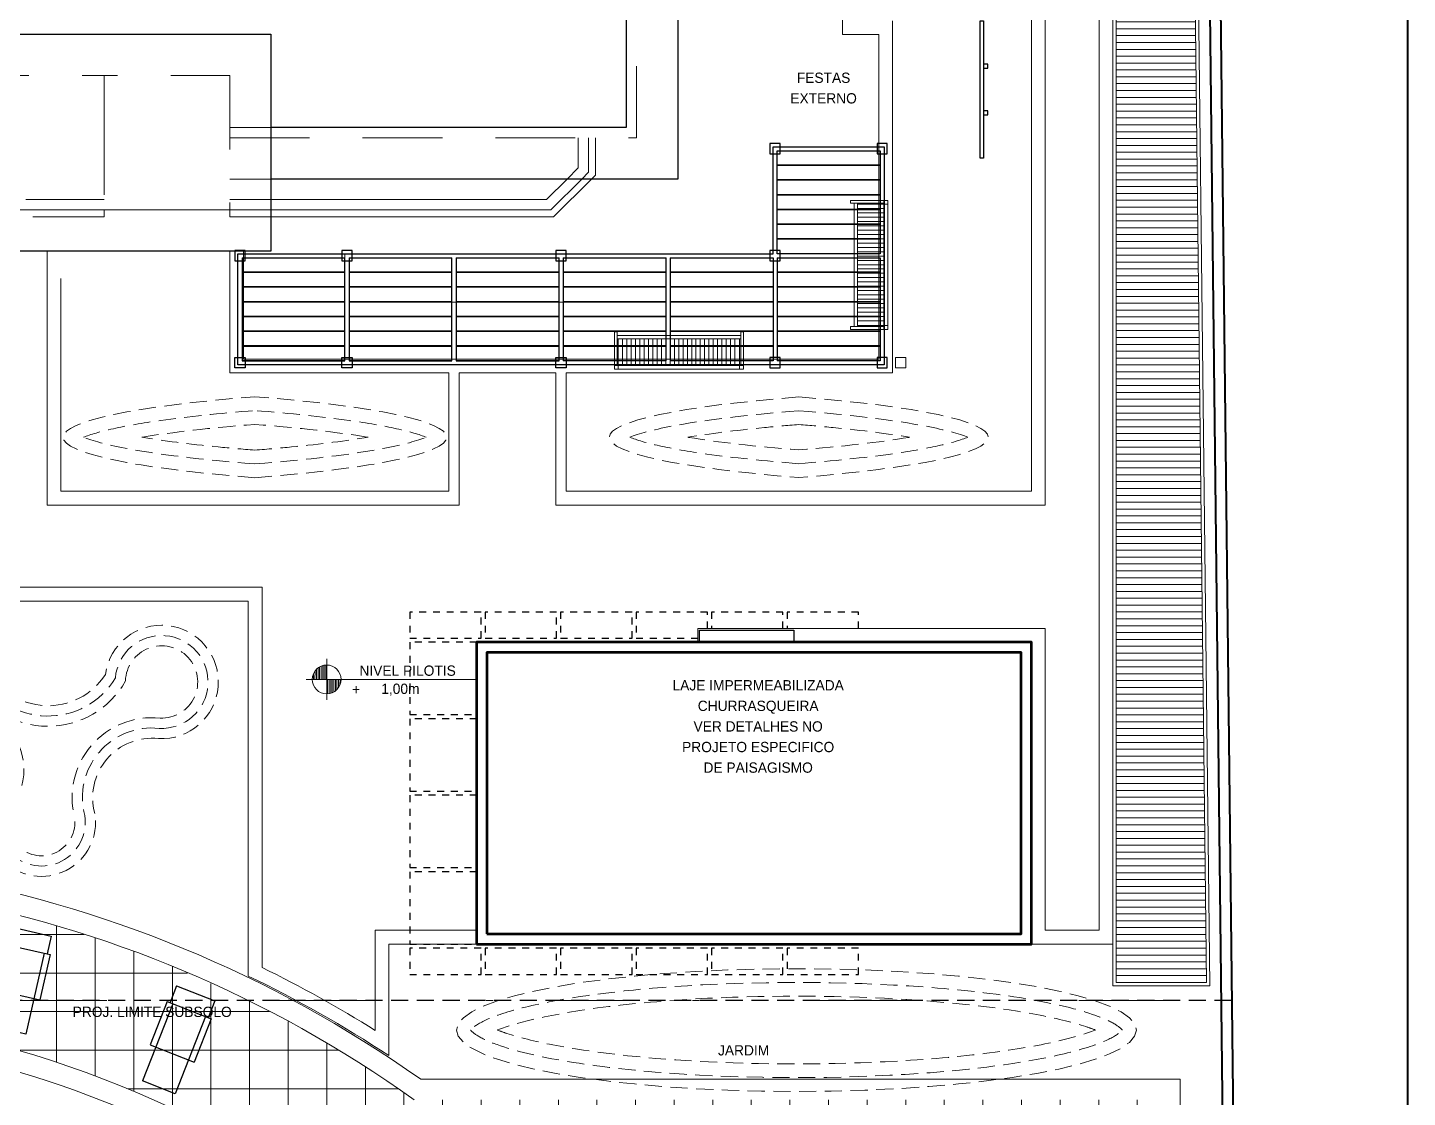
# Model space of a CAD drawing. Header units: metres. Extents: x -83 to 73, y -26 to 58.
# Drawn here: x 41.75 to 61.86, y 0.6 to 16.19 of the extents above; entities that cross this region are included whole.
import ezdxf
from ezdxf.enums import TextEntityAlignment as Align

# ---------------------------------------------------------------- set-up
doc = ezdxf.new("R2010")
doc.units = ezdxf.units.M
doc.header["$MEASUREMENT"] = 0
for name, pattern in [('175_51COM_R00---$0$XREF ÁREAS COMUNS LILAC$0$HIDDEN', [0.375, 0.25, -0.125]), ('DASHED2', [0.375, 0.25, -0.125]), ('DGN Style 2', [1.9371851000000002, 1.16231106, -0.7748740400000002]), ('DGN Style 3', [2.71205914, 1.9371851, -0.7748740400000002]), ('DGN Style 6', [3.6845260602000005, 0.0019371851, -0.7748740400000002, 1.35602957, -0.7748740400000002, 0.0019371851, -0.7748740400000002]), ('HIDDEN', [0.375, 0.25, -0.125]), ('LIN0', [0])]:
    doc.linetypes.add(name, pattern=pattern)
for name, color, linetype, lineweight in [('11 - Acabamentos', 7, 'Continuous', 0), ('12 - Vidros e Lagos', 7, 'Continuous', 0), ('13 - Escadas', 7, 'Continuous', 0), ('175_51COM_R00---$0$57 - Altimetria de Terrenos', 240, 'Continuous', 13), ('31 - Pisos', 7, 'Continuous', 0), ('34 - Mobiliário', 7, 'Continuous', 0), ('7 - Alvenaria', 7, 'Continuous', 0), ('Level 11-1', 7, 'Continuous', 0), ('Level 19-1', 7, 'Continuous', 0), ('Level 22-1', 7, 'Continuous', 0), ('Level 27-1', 7, 'Continuous', 0), ('Level 8-1', 7, 'Continuous', 0), ('PROJ', 7, 'Continuous', 0), ('PSG-CXO-IDE', 7, 'Continuous', 0), ('PSG-HTC-SOL', 7, 'Continuous', 0), ('PSG-LAYOUT', 7, 'Continuous', 9)]:
    doc.layers.add(name, color=color, linetype=linetype, lineweight=lineweight)
for name, color, linetype in [('302-XREF$0$PSG-ALV-BXA', 2, 'Continuous'), ('302-XREF$0$PSG-REV', 1, 'Continuous'), ('ACABAMENTO', 8, 'Continuous'), ('lay out', 1, 'LIN0'), ('LAYOUT', 7, 'Continuous'), ('PSG-ALV-BXA', 2, 'Continuous'), ('PSG-EQP-FIX', 21, 'Continuous'), ('PSG-EQP-MOV', 21, 'Continuous'), ('PSG-MORROTE', 104, 'HIDDEN'), ('PSG-PRG', 21, 'Continuous'), ('PSG-PROJ', 252, 'HIDDEN'), ('SOMBRA', 251, 'Continuous')]:
    doc.layers.add(name, color=color, linetype=linetype)
doc.layers.add('PSG-ARE', color=6, linetype='Continuous', plot=False)
doc.layers.add('PSG-ARE-HTC', color=6, linetype='Continuous', plot=False)
doc.styles.add('Style-INTL_ENGINEERING', font='INTL_ENGINEERING.shx')

# ---------------------------------------------------------------- blocks, each defined once
blk = doc.blocks.new('*U17')
at = {"layer": '13 - Escadas', "color": 131, "linetype": 'Continuous', "lineweight": 13}
for p, q in [((-0.9782624240852086, 0.0001571825312059), (-0.9781073061311698, 0.2068089968565934)), ((-0.9561166524246972, -9.89669484541e-05), (-0.9560243644520412, 0.2099063661610767)), ((-0.942111357463304, -0.3000814340647597), (-0.9422815134128868, 0.3000694494460898)), ((-1.135592451246681, -0.0001058107242047), (-1.135771053193762, 0.0810743476668599)), ((-1.114459031952881, -4.54527420874e-05), (-1.113366705832088, 0.1207438474684901)), ((-1.09063653523362, -0.0002702215643779), (-1.090742487868892, 0.1486760429700622)), ((-1.068490786461989, -0.000526371044038), (-1.068277782525102, 0.1672121463667722)), ((-1.045680596331674, -0.0004346095156711), (-1.045750247199928, 0.1823947080904578)), ((-1.022870429090243, -0.0003428479873033), (-1.023476412244027, 0.1932114215521716)), ((-1.000724680318613, -0.0005989974669633), (-1.000791859187598, 0.2000102206488235)), ((-0.7492862361522264, -0.0814342432935567), (-0.7488004196295055, 9.38489944149e-05)), ((-1.242936295663321, -0.0004389812921533), (1.242932301705986, -0.000653665883358)), ((-0.9297287469100012, -0.2089374019592878), (-0.9289406369212933, -0.0002609057893617)), ((-0.9062855647450174, -0.2068209814752651), (-0.9061304696798604, -0.0001691442609939)), ((-0.8839175191503656, -0.2010345347453226), (-0.8839846980193488, -0.0004253166295349)), ((-0.8612643696401872, -0.1925589877010401), (-0.8611745307779177, -0.0003335551011689)), ((-0.8389905346842869, -0.1817422513504443), (-0.8383643635364865, -0.0002417935728012)), ((-0.8164629993591123, -0.1665596896267587), (-0.8162186147648551, -0.0004979430524603)), ((-0.7936817865535453, -0.1470112796411023), (-0.7934084246345403, -0.0004061815240943)), ((-0.77137409894101, -0.1200913907284766), (-0.7722750053407399, -0.0003458235419780001))]:
    blk.add_line(p, q, dxfattribs=at)
blk.add_circle((-0.9431173013105986, -0.0005228784307194), 0.2099999808892614, dxfattribs=at)
at = {"layer": '13 - Escadas', "color": 131, "linetype": 'Continuous', "lineweight": 13, "style": 'Style-INTL_ENGINEERING'}
for s, p in [('NIVEL PILOTIS', (0.938827778304338, 0.1273250006386082)), ('+', (-0.4567891015952928, -0.1464518308373366)), ('1,00m', (0.4096060398017816, -0.1366865489239188))]:
    blk.add_text(s, height=0.149994, rotation=0.0006833333333333, dxfattribs=at).set_placement(p, align=Align.MIDDLE_RIGHT)
blk = doc.blocks.new('Bco Tramontina 10800_073')
at = {"layer": 'PSG-LAYOUT', "color": 25}
for p, q in [((0.883581780538293, 0), (-0.883581780538293, 0)), ((-0.9399999999999976, -0.0564182194617047), (-0.9399999999999692, -0.5449999999999875)), ((-0.8999999999999772, -0.5449999999999875), (-0.9000000000000056, -0.0564182194617047)), ((0.883581780538293, -0.0564182194617047), (-0.883581780538293, -0.0564182194617047)), ((-0.883581780538293, -0.0564182194617047), (-0.8835817805382646, -0.441539805424327)), ((-0.8148887163559663, -0.0564182194616763), (-0.8148887163559378, -0.4415398054242985)), ((-0.7519824016561643, -0.0564182194617047), (-0.751982401656136, -0.441539805424327)), ((-0.6890760869563906, -0.0564182194617047), (-0.6890760869563622, -0.441539805424327)), ((-0.6261697722567022, -0.0564182194617047), (-0.6261697722566737, -0.441539805424327)), ((-0.5632634575569, -0.0564182194617047), (-0.5632634575568716, -0.441539805424327)), ((-0.5003571428570979, -0.0564182194617047), (-0.5003571428570694, -0.441539805424327)), ((-0.4374508281573242, -0.0564182194616763), (-0.4374508281572958, -0.4415398054242985)), ((-0.3745445134574936, -0.0564182194617047), (-0.3745445134574936, -0.441539805424327)), ((-0.3116381987577199, -0.0564182194617047), (-0.3116381987576915, -0.441539805424327)), ((-0.2487318840580315, -0.0564182194617047), (-0.2487318840580031, -0.441539805424327)), ((-0.1858255693582578, -0.0564182194617047), (-0.1858255693582293, -0.441539805424327)), ((-0.1229192546584557, -0.0564182194617047), (-0.1229192546584272, -0.441539805424327)), ((-0.060012939958682, -0.0564182194616763), (-0.0600129399586535, -0.4415398054242985)), ((0.0028933747411486, -0.0564182194617047), (0.002893374741177, -0.441539805424327)), ((0.0657996894409223, -0.0564182194617047), (0.0657996894409507, -0.441539805424327)), ((0.1287060041407244, -0.0564182194617047), (0.1287060041407528, -0.441539805424327)), ((0.1916123188405265, -0.0564182194617047), (0.1916123188405549, -0.441539805424327)), ((0.2545186335403287, -0.0564182194617047), (0.2545186335403571, -0.441539805424327)), ((0.3174249482401024, -0.0564182194617047), (0.3174249482401308, -0.441539805424327)), ((0.3803312629399329, -0.0564182194617047), (0.3803312629399613, -0.441539805424327)), ((0.4432375776397067, -0.0564182194617047), (0.4432375776397351, -0.441539805424327)), ((0.5061438923395088, -0.0564182194617047), (0.5061438923395372, -0.441539805424327)), ((0.5690502070392826, -0.0564182194617047), (0.5690502070393109, -0.441539805424327)), ((0.6319565217391129, -0.0564182194617047), (0.6319565217391414, -0.441539805424327)), ((0.6948628364388867, -0.0564182194617047), (0.6948628364389151, -0.441539805424327)), ((0.7577691511386889, -0.0564182194617047), (0.7577691511387173, -0.441539805424327)), ((0.8206754658384909, -0.0564182194617047), (0.8206754658385192, -0.441539805424327)), ((0.883581780538293, -0.0564182194617047), (0.8835817805383214, -0.441539805424327)), ((0.9000000000000341, -0.5449999999999875), (0.9000000000000056, -0.0564182194617047)), ((0.9399999999999976, -0.0564182194617047), (0.940000000000026, -0.5449999999999875)), ((-0.9399999999999692, -0.5449999999999875), (-0.8999999999999772, -0.5449999999999875)), ((0.9000000000000341, -0.441539805424327), (-0.8999999999999772, -0.441539805424327)), ((0.9000000000000341, -0.4923162029398612), (-0.8999999999999772, -0.4923162029398612)), ((0.940000000000026, -0.5449999999999875), (0.9000000000000341, -0.5449999999999875))]:
    blk.add_line(p, q, dxfattribs=at)
for points in [[(-0.9399999999999976, -0.0564182194617047), (-0.883581780538293, -0.0564182194617047), (-0.883581780538293, 0), (-0.9399999999999976, 0)], [(0.9399999999999976, -0.0564182194617047), (0.883581780538293, -0.0564182194617047), (0.883581780538293, 0), (0.9399999999999976, 0)]]:
    blk.add_lwpolyline(points, close=True, dxfattribs=at)
blk = doc.blocks.new('A$C7A4C249A')
at = {"layer": 'PSG-ARE', "lineweight": 13}
blk.add_lwpolyline([(-7.800002066184276, 1.665006414556614), (-7.800002066184276, 1.605003873983378), (-7.845002066185145, 1.605003353216545), (-7.845002066185145, 1.560003873984555), (-7.905002757994658, 1.560003873984555), (-7.905002714511907, 1.665006458038561)], close=True, dxfattribs=at)
at = {"layer": 'PSG-PRG', "color": 8}
for p, q in [((-0.1049985212802937, 2.955003800742417), (-1.604999435661824, 2.955003800742417)), ((-0.1049985212802937, 2.950003800737761), (-1.604999433372171, 2.950003800737761)), ((-0.1049985212802937, 2.740003431590935), (-1.604999337206493, 2.740003431590935)), ((-0.1049985212802937, 2.735003431586278), (-1.60499933491684, 2.735003431586278)), ((-0.1049985212802937, 2.525003062439395), (-1.60499923875119, 2.525003062439395)), ((-0.1049985212802937, 2.520003062434739), (-1.604999236461537, 2.520003062434739)), ((-0.1049985212802937, 2.310002693287856), (-1.604999140295888, 2.310002693287856)), ((-0.1049985212802937, 2.305002693283199), (-1.604999138006235, 2.305002693283199)), ((-0.1049985212802937, 2.095002324136316), (-1.604999041840585, 2.095002324136316)), ((-0.1049985212802937, 2.09000232413166), (-1.604999039550932, 2.09000232413166)), ((-0.1049985212802937, 1.880001954984834), (-1.604998943385254, 1.880001954984834)), ((-0.1049985212802937, 1.875001954980177), (-1.604998941095601, 1.875001954980177)), ((-7.905002779392049, 1.395006088892444), (-9.40500369377358, 1.395006088892444)), ((-7.905002779392049, 1.390006088887787), (-9.405003691483925, 1.390006088887787)), ((-6.345001619239809, 1.395004015942049), (-7.84500253362134, 1.395004015942049)), ((-6.345001619239809, 1.390004015937392), (-7.845002531331687, 1.390004015937392)), ((-4.785001172296432, 1.395004015942049), (-6.285002086677962, 1.395004015942049)), ((-4.785001172296432, 1.390004015937392), (-6.28500208438831, 1.390004015937392)), ((-3.225000725352117, 1.395002021368554), (-4.725001639733648, 1.395002021368554)), ((-3.225000725352117, 1.390002021363898), (-4.725001637443995, 1.390002021363898)), ((-1.665000278409138, 1.395002763102354), (-3.165001192790668, 1.395002763102354)), ((-1.665000278409138, 1.390002763097697), (-3.165001190501016, 1.390002763097697)), ((-0.1049992678646276, 1.395003504836495), (-1.605000182246158, 1.395003504836495)), ((-0.1049992678646276, 1.390003504831838), (-1.605000179956505, 1.390003504831838)), ((-7.905002779392049, 1.180005719740961), (-9.405003595318249, 1.180005719740961)), ((-7.905002779392049, 1.175005719736304), (-9.405003593028596, 1.175005719736304)), ((-6.345001619239809, 1.180003646790567), (-7.845002435166008, 1.180003646790567)), ((-6.345001619239809, 1.17500364678591), (-7.845002432876357, 1.17500364678591)), ((-4.785001172296432, 1.180003646790567), (-6.285001988222632, 1.180003646790567)), ((-4.785001172296432, 1.17500364678591), (-6.285001985932978, 1.17500364678591)), ((-3.225000725352117, 1.180001652217072), (-4.725001541278316, 1.180001652217072)), ((-3.225000725352117, 1.175001652212415), (-4.725001538988664, 1.175001652212415)), ((-1.665000278409138, 1.180002393950871), (-3.165001094335337, 1.180002393950871)), ((-1.665000278409138, 1.175002393946215), (-3.165001092045685, 1.175002393946215)), ((-0.1049992678646276, 1.180003135685012), (-1.605000083790827, 1.180003135685012)), ((-0.1049992678646276, 1.175003135680356), (-1.605000081501174, 1.175003135680356)), ((-7.905002779392049, 0.9650053505894219), (-9.405003496862946, 0.9650053505894219)), ((-7.905002779392049, 0.9600053505847654), (-9.405003494573293, 0.9600053505847654)), ((-6.345001619239809, 0.9650032776390276), (-7.845002336710706, 0.9650032776390276)), ((-6.345001619239809, 0.9600032776343708), (-7.845002334421053, 0.9600032776343708)), ((-4.785001172296432, 0.9650032776390276), (-6.285001889767329, 0.9650032776390276)), ((-4.785001172296432, 0.9600032776343708), (-6.285001887477676, 0.9600032776343708)), ((-3.225000725352117, 0.9650012830655328), (-4.725001442823014, 0.9650012830655328)), ((-3.225000725352117, 0.960001283060876), (-4.725001440533362, 0.960001283060876)), ((-1.665000278409138, 0.9650020247993324), (-3.165000995880035, 0.9650020247993324)), ((-1.665000278409138, 0.9600020247946758), (-3.165000993590382, 0.9600020247946758)), ((-0.1049992678646276, 0.9650027665334732), (-1.604999985335524, 0.9650027665334732)), ((-0.1049992678646276, 0.9600027665288166), (-1.604999983045871, 0.9600027665288166)), ((-7.905002779392049, 0.7500049814378827), (-9.405003398407644, 0.7500049814378827)), ((-7.905002779392049, 0.7450049814332261), (-9.40500339611799, 0.7450049814332261)), ((-6.345001619239809, 0.7500029084874882), (-7.845002238255402, 0.7500029084874882)), ((-6.345001619239809, 0.7450029084828316), (-7.84500223596575, 0.7450029084828316)), ((-4.785001172296432, 0.7500029084874882), (-6.285001791312026, 0.7500029084874882)), ((-4.785001172296432, 0.7450029084828316), (-6.285001789022372, 0.7450029084828316)), ((-3.225000725352117, 0.7500009139139934), (-4.725001344367711, 0.7500009139139934)), ((-3.225000725352117, 0.7450009139093368), (-4.725001342078059, 0.7450009139093368)), ((-1.665000278409138, 0.7500016556477931), (-3.165000897424732, 0.7500016556477931)), ((-1.665000278409138, 0.7450016556431365), (-3.165000895135079, 0.7450016556431365)), ((-0.1049992678646276, 0.7500023973819339), (-1.604999886880221, 0.7500023973819339)), ((-0.1049992678646276, 0.7450023973772772), (-1.604999884590569, 0.7450023973772772)), ((-7.905002779392049, 0.5350046122863433), (-9.405003299952341, 0.5350046122863433)), ((-7.905002779392049, 0.5300046122816866), (-9.405003297662688, 0.5300046122816866)), ((-6.345001619239809, 0.5350025393359488), (-7.845002139800101, 0.5350025393359488)), ((-6.345001619239809, 0.5300025393312922), (-7.845002137510448, 0.5300025393312922)), ((-4.785001172296432, 0.5350025393359488), (-6.285001692856723, 0.5350025393359488)), ((-4.785001172296432, 0.5300025393312922), (-6.285001690567071, 0.5300025393312922)), ((-3.225000725352117, 0.535000544762454), (-4.725001245912409, 0.535000544762454)), ((-3.225000725352117, 0.5300005447577975), (-4.725001243622756, 0.5300005447577975)), ((-1.665000278409138, 0.5350012864962537), (-3.16500079896943, 0.5350012864962537)), ((-1.665000278409138, 0.5300012864915971), (-3.165000796679777, 0.5300012864915971)), ((-0.1049992678646276, 0.5350020282303946), (-1.604999788424919, 0.5350020282303946)), ((-0.1049992678646276, 0.5300020282257379), (-1.604999786135266, 0.5300020282257379)), ((-7.905002779392049, 0.3200042431348606), (-9.405003201497008, 0.3200042431348606)), ((-7.905002779392049, 0.315004243130204), (-9.405003199207355, 0.315004243130204)), ((-6.345001619239809, 0.3200021701844662), (-7.845002041344769, 0.3200021701844662)), ((-6.345001619239809, 0.3150021701798096), (-7.845002039055117, 0.3150021701798096)), ((-4.785001172296432, 0.3200021701844662), (-6.285001594401393, 0.3200021701844662)), ((-4.785001172296432, 0.3150021701798096), (-6.28500159211174, 0.3150021701798096)), ((-3.225000725352117, 0.3200001756109714), (-4.725001147457078, 0.3200001756109714)), ((-3.225000725352117, 0.3150001756063148), (-4.725001145167425, 0.3150001756063148)), ((-1.665000278409138, 0.3200009173447711), (-3.165000700514098, 0.3200009173447711)), ((-1.665000278409138, 0.3150009173401145), (-3.165000698224446, 0.3150009173401145)), ((-0.1049992678646276, 0.3200016590789119), (-1.604999689969588, 0.3200016590789119)), ((-0.1049992678646276, 0.3150016590742553), (-1.604999687679935, 0.3150016590742553))]:
    blk.add_line(p, q, dxfattribs=at)
at = {"layer": 'PSG-PRG'}
for p, q in [((-1.665000278409479, 1.605003873983378), (-1.664999565202521, 0.1050006569151947)), ((-1.605000278411807, 1.605003966974322), (-1.604999591513973, 0.1050006321978572))]:
    blk.add_line(p, q, dxfattribs=at)
for points in [[(-9.465004550788194, 0.0450064601395184), (-9.465003799537357, 1.665007104052563), (-1.66500027841181, 1.66500387398338), (-1.66500027841181, 3.225003873983893), (-0.0449984927519722, 3.225004169889301), (-0.0450000142641898, 0.0449999857358421), (-9.465004550788194, 0.0450064601395184)], [(-1.605000278411807, 1.665004211940015), (-1.605000278411807, 3.165003873983891), (-0.1049985212802937, 3.1650041698893), (-0.1049992391496914, 1.665004211940015)], [(-0.1049990633183029, 1.665004211940015), (-1.605000278411807, 1.665004211940015)], [(-9.40500322633764, 1.605005946933772), (-7.905002779391793, 1.605005946933772)], [(-9.405003226337383, 1.60500542616694), (-9.40500251313074, 0.1050028421109914)], [(-7.905002066185403, 0.1050038739833781), (-7.905002779392049, 1.605006458039326)], [(-7.845002066185402, 1.605003873983378), (-6.345001619239553, 1.605003873983378)], [(-7.845002066185145, 1.605003353216545), (-7.845001352978499, 0.105000769160597)], [(-6.345000906033162, 0.1050018010329836), (-6.345001619239809, 1.605004385088932)], [(-6.285001619242023, 1.605003873983378), (-4.785001172296176, 1.605003873983378)], [(-6.285001619241768, 1.605003353216545), (-6.285000906035122, 0.105000769160597)], [(-4.785000459089787, 0.1050018010329836), (-4.785001172296432, 1.605004385088932)], [(-4.72500117229876, 1.605004385088932), (-4.725000459092115, 0.1050018010329836)], [(-4.725001172298505, 1.605003873983378), (-3.225000725352799, 1.605003873983378)], [(-3.225000012146408, 0.1050018010329836), (-3.225000725353055, 1.605004385088932)], [(-3.165000725355383, 1.605004385088932), (-3.165000012148738, 0.1050018010329836)], [(-3.165000725355127, 1.605003873983378), (-1.665000278409479, 1.605003873983378)], [(-1.605000278411807, 1.605003966974322), (-1.605000278411807, 1.605003873983378), (-0.1049990633183029, 1.605003873983378)], [(-0.1049992678646276, 1.605003873983378), (-0.1049999857358728, 0.1050000142641352), (-1.604999591513973, 0.1050006321978572)], [(-9.40500322633764, 0.1050059469337725), (-7.905002779391793, 0.1050059469337725)], [(-7.90500206618546, 0.1050040151685039), (-9.405002513131592, 0.1050046331025669)], [(-7.845002066185402, 0.1050038739833781), (-6.345001619239553, 0.1050038739833781)], [(-6.345000906033221, 0.1050019422181094), (-7.845001352979352, 0.1050025601521725)], [(-6.285001619242023, 0.1050038739833781), (-4.785001172296176, 0.1050038739833781)], [(-4.785000459089843, 0.1050019422181094), (-6.285000906035974, 0.1050025601521725)], [(-3.225000012146181, 0.105001299566652), (-4.725000459092171, 0.1050019175007719)], [(-1.664999565202521, 0.1050006569151947), (-3.165000012148482, 0.1050012748493145)]]:
    blk.add_lwpolyline(points, dxfattribs=at)
at = {"layer": 'PSG-PRG', "color": 3, "ltscale": 3}
for points in [[(-1.710001318378317, 3.120004126825846), (-1.560001318378311, 3.120004126825846), (-1.560001318378311, 3.270004126825824), (-1.710001318378317, 3.270004126825824)], [(-0.1499995612468012, 3.120004126825846), (4.387532044e-07, 3.120004126825846), (4.387532044e-07, 3.270004126825824), (-0.1499995612468012, 3.270004126825824)], [(-9.360003771010268, 1.710007104053715), (-9.510003771010275, 1.710007104053715), (-9.510003771010275, 1.560007104053738), (-9.360003771010268, 1.560007104053738)], [(-7.950002066184283, 1.560003873984555), (-7.800002066184276, 1.560003873984555), (-7.800002066184276, 1.710003873984533), (-7.950002066184283, 1.710003873984533)], [(-4.83000188550514, 1.560005357451927), (-4.680001885505134, 1.560005357451927), (-4.680001885505134, 1.710005357451905), (-4.83000188550514, 1.710005357451905)], [(-1.710000278411797, 1.560003873983418), (-1.560000278411791, 1.560003873983418), (-1.560000278411791, 1.710003873983396), (-1.710000278411797, 1.710003873983396)], [(-9.360003771010268, 0), (-9.510003771010275, 0), (-9.510003771010275, 0.1499999999999773), (-9.360003771010268, 0.1499999999999773)], [(-7.950002066184283, 0.1500038739822003), (-7.800002066184276, 0.1500038739822003), (-7.800002066184276, 3.873982223e-06), (-7.950002066184283, 3.873982223e-06)], [(-4.83000188550514, 0.1500023905148282), (-4.680001885505134, 0.1500023905148282), (-4.680001885505134, 2.390514851e-06), (-4.83000188550514, 2.390514851e-06)], [(-1.709999590741347, 9.597882809e-07), (-1.559999590741341, 9.597882809e-07), (-1.559999590741341, 0.1500009597882581), (-1.709999590741347, 0.1500009597882581)], [(-0.1500000000000057, 0), (0, 0), (0, 0.1499999999999773), (-0.1500000000000057, 0.1499999999999773)]]:
    blk.add_lwpolyline(points, close=True, dxfattribs=at)
blk = doc.blocks.new('ESPREG')
at = {"layer": 'LAYOUT'}
for p, q in [((0.0441000000200802, 0.2646000000058848), (0.0441000000046188, 1.472939999990558)), ((0.5556600000018079, 1.47294000000511), (0.0441000000046188, 1.472939999990558)), ((0.5556600000127219, 0.2645999999940614), (0.5556600000018079, 1.47294000000511)), ((-0.0440999999927954, 0.9437399999878834), (0.6438600000128645, 0.9437399999915214)), ((-0.0441000000000713, 0.2646000000004278), (-0.0440999999927954, 0.9437399999878834)), ((0.643860000010136, 0.2645999999986088), (0.6438600000128645, 0.9437399999915214)), ((-0.0441000000000713, 0.2646000000004278), (0.643860000010136, 0.2645999999986088)), ((0, 0), (4.5475e-12, 0.2645999999931519)), ((0.5997600000055173, -9.095e-13), (0.5997600000118837, 0.2646000000086133)), ((0, 0), (0.5997600000055173, -9.095e-13))]:
    blk.add_line(p, q, dxfattribs=at)
blk = doc.blocks.new('Espriguiçadeira')
at = {"layer": 'SOMBRA', "rotation": 270}
blk.add_blockref('ESPREG', (-0.6620348019641824, 0.2941966941580176), dxfattribs=at)
blk = doc.blocks.new('ASSOCI')
at = {"layer": 'Level 19-1', "linetype": 'Continuous', "lineweight": 13}
h = blk.add_hatch(dxfattribs=at)
h.set_pattern_fill('_USER', color=172, style=0)
h.set_pattern_definition([(0, (57.61403354777673, 2.269625352641376), (0, 0.1), [])])
h.paths.add_polyline_path([(58.66258354777673, 25.48467535264138), (57.61403089388714, 25.48467535264138), (57.61403089388714, 2.269629352702414), (58.92895065797906, 2.269629352702414)])
at = {"layer": 'Level 19-1', "color": 172, "linetype": 'Continuous', "lineweight": 13, "flags": 128}
blk.add_lwpolyline([(58.66258354777673, 25.48467535264138), (57.61403089388714, 25.48467535264138), (57.61403089388714, 2.269629352702414), (58.92895065797906, 2.269629352702414)], close=True, dxfattribs=at)

msp = doc.modelspace()

# ---------------------------------------------------------------- hatches: boundary and pattern name
at = {"layer": 'PSG-HTC-SOL', "lineweight": 13}
h = msp.add_hatch(dxfattribs=at)
h.set_pattern_fill('NET', color=8, scale=4.5, style=0)
h.set_pattern_definition([(0, (-118.1411656606012, -0.9678700887504874), (0, 0.5625), []), (90, (-118.1411656606012, -0.9678700887504874), (-0.5625, 0), [])])
edge = h.paths.add_edge_path()
edge.add_line((32.76529482613717, 1.242483266656989), (32.76529482613714, 3.20246979532137))
edge.add_arc((37.28386455475448, -13.54634279816878), 17.34762795555147, 78.4557931325943, 105.0980652472978, ccw=False)
edge.add_arc((37.15591095721084, -13.83960275873409), 17.66068788581103, 54.615833656423376, 78.23947595402149, ccw=False)
edge.add_line((47.38243630103187, 0.5589414729658131), (58.24529482613723, 0.5589414729657137))
edge.add_line((58.24529482613724, 0.5589414729657279), (58.24529482613721, -0.04105852703417412))
edge.add_line((58.24529482613718, -0.0410585270341812), (49.94529482613725, -0.0410585270341812))
edge.add_line((49.94529482613729, -0.0410585270341812), (49.94529482613729, -4.346816600859401))
edge.add_line((49.94529482613729, -4.346816600859398), (49.29529482613722, -4.346816600859398))
edge.add_line((49.2952948261372, -4.346816600859398), (49.24529482613714, -0.921736539639916))
edge.add_line((49.24529482613718, -0.9217365396399088), (49.29529482613724, -4.346816600859391))
edge.add_line((49.29529482613724, -4.346816600859398), (48.64529482613722, -4.346816600859398))
edge.add_line((48.64529482613715, -4.346816600859398), (48.64529482613687, -3.079867234820294))
edge.add_arc((37.28386630309967, -13.54633587815422), 15.44762195116051, 42.65214582910205, 74.83019181217135)
edge.add_arc((37.28386630309961, -13.54633587815442), 15.44762195116073, 74.83019181217125, 107.0082377952407)
edge.add_arc((32.7693355868136, 1.234066108164995), 0.0093368251522458, 115.6439080336487, 244.35609196596488, ccw=False)

# ---------------------------------------------------------------- linework, layer by layer
at = {"layer": '11 - Acabamentos', "color": 30, "linetype": 'Continuous', "lineweight": 53, "flags": 128}
for points in [[(48.29273416697453, 2.830448051245723), (56.37772895593906, 2.830448051245723), (56.37772895593906, 7.228666628167616), (48.29273416697453, 7.228666628167616)], [(48.4427341669745, 2.98044805124573), (56.22772895593904, 2.98044805124573), (56.22772895593904, 7.07866662816761), (48.4427341669745, 7.07866662816761)]]:
    msp.add_lwpolyline(points, close=True, dxfattribs=at)
at = {"layer": '12 - Vidros e Lagos', "color": 131, "linetype": 'Continuous', "lineweight": 40, "flags": 128}
msp.add_lwpolyline([(-43.54185027619251, 57.38915148808253), (61.8583693960387, 57.38915148808253), (61.8583693960387, -24.71322517136143), (-43.54185027619251, -24.71322517136143)], close=True, dxfattribs=at)
at = {"layer": '175_51COM_R00---$0$57 - Altimetria de Terrenos', "linetype": '175_51COM_R00---$0$XREF ÁREAS COMUNS LILAC$0$HIDDEN', "lineweight": 30}
msp.add_lwpolyline([(2.318777768582663, 30.20290094841528), (50.40491163222771, 30.20567916786234), (50.40491163222771, 33.52727369213329), (58.9377080432796, 33.62488916400744), (59.29696063808035, 2.009118507933635), (8.147638077485679, 2.008129167862307), (8.147638077485679, -3.05256299591781), (1.857899543870473, -3.047774165276706), (2.318777768582663, 30.20290094841528)], close=True, dxfattribs=at)
at = {"layer": '302-XREF$0$PSG-ALV-BXA', "color": 3}
msp.add_lwpolyline([(51.54271264907521, 7.228666628167616), (51.54271264920391, 7.403664000034637), (51.54271264920391, 7.403664000034637), (52.91771267713965, 7.403664000034637), (52.9177126779191, 7.228666628167616)], dxfattribs=at)
at = {"layer": '302-XREF$0$PSG-REV', "color": 251, "linetype": 'HIDDEN', "ltscale": 0.25}
for points in [[(48.35769249894702, 7.66866561325412), (47.31771513256125, 7.66866561325412), (47.31771513256125, 7.288665613254124), (48.35769400191339, 7.288665613254124)], [(49.4577124184981, 7.66866561325412), (48.41769249894753, 7.66866561325412), (48.41769400191385, 7.288665613254124), (49.45771091464847, 7.288665613254124)], [(50.55771343297141, 7.66866561325412), (49.5177124184986, 7.66866561325412), (49.51771091464895, 7.288665613254124), (50.55771192912175, 7.288665613254124)], [(48.35770990171482, 2.768665613254142), (47.31771513256125, 2.768665613254142), (47.31771513256125, 2.388665613254119), (48.35771140468114, 2.388665613254119)], [(49.45769500550255, 2.768665613254142), (48.41770990171529, 2.768665613254142), (48.4177114046816, 2.388665613254119), (49.45769350165289, 2.388665613254119)], [(50.55769601997582, 2.768665613254142), (49.51769500550302, 2.768665613254142), (49.5176935016534, 2.388665613254119), (50.55769451612615, 2.388665613254119)], [(51.65769703444908, 2.768665613254142), (50.61769601997628, 2.768665613254142), (50.61769451612668, 2.388665613254119), (51.65769553059949, 2.388665613254119)], [(52.75769804892235, 2.768665613254142), (51.71769703444955, 2.768665613254142), (51.71769553059994, 2.388665613254119), (52.75769654507275, 2.388665613254119)], [(53.85771513256128, 2.768665613254142), (52.817716016497, 2.768665613254142), (52.81771652097768, 2.388665613254119), (53.85771513256128, 2.388665613254119)]]:
    msp.add_lwpolyline(points, close=True, dxfattribs=at)
for points in [[(51.6577134976489, 7.428666628167603), (51.65771444744468, 7.66866561325412), (50.61771343297187, 7.66866561325412), (50.61771192912226, 7.288665613254124), (51.51771649921653, 7.288665613254124)], [(52.75771620235945, 7.428666628167603), (52.75771652097763, 7.66866561325412), (51.71771444744513, 7.66866561325412), (51.71771349764942, 7.428666628167603)], [(53.85771513256128, 7.428666628167603), (53.85771513256128, 7.66866561325412), (52.81771652097768, 7.66866561325412), (52.81771620235963, 7.428666628167603)], [(48.29273416697453, 7.228665613254122), (47.31771513256125, 7.228665613254122), (47.31771513256125, 6.173665613254116), (48.29273416697453, 6.173665613254116)], [(48.29273416697453, 6.113665613254112), (47.31771513256125, 6.113665613254112), (47.31771513256125, 5.058665613254107), (48.29273416697453, 5.058665613254107)], [(48.29273416697453, 4.998665613254132), (47.31771513256125, 4.998665613254132), (47.31771513256125, 3.943665613254125), (48.29273416697453, 3.943665613254125)], [(48.29273416697453, 3.883665613254123), (47.31771513256125, 3.883665613254123), (47.31771513256125, 2.828665613254116), (48.35770966440435, 2.828665613254116), (48.35770965818978, 2.830448051245723)]]:
    msp.add_lwpolyline(points, dxfattribs=at)
at = {"layer": '31 - Pisos', "color": 30, "linetype": 'Continuous', "lineweight": 13}
for p, q in [((57.56403088650279, 27.2040738308074), (57.5640317864229, 2.830446986079209)), ((56.37775197865733, 9.428704019419401), (56.37775197865733, 21.92780326880808)), ((42.0345736143534, 12.92903999999998), (42.03456979349692, 9.228503955474306)), ((42.23457320195535, 12.52962844447157), (42.23456999999996, 9.428504058422133)), ((42.23457000020647, 9.428704019419401), (47.88882368953897, 9.428704019419401)), ((49.59882298059245, 9.428704019419401), (56.37775197865733, 9.428704019419401)), ((34.32190830918671, 8.029030734224136), (45.1653899607154, 8.029030734224136)), ((45.1653899607154, 8.029030734224136), (45.1653899607154, 2.489273748420799)), ((46.81538996071549, 1.569711636643631), (46.81538996071549, 3.03049266944194)), ((46.81538996071549, 3.03049266944194), (48.29273416697453, 3.03049266944194)), ((58.54529482613724, 0.8589414729658243), (47.47830213244173, 0.8589414729658243)), ((58.54529482613724, -4.64681660085958), (58.54529482613724, 0.8589414729658243))]:
    msp.add_line(p, q, dxfattribs=at)
for points in [[(57.36403089388715, 27.00407383080742), (57.3640317790385, 3.030447835027786)], [(44.89452589373451, 12.92903999999998), (44.89452589373451, 11.35652516217391), (54.15340717106471, 11.35667885613387), (54.15340717106516, 16.08383433071154), (53.62427123804508, 16.08415499833171), (53.62427123804508, 19.78371316318728), (54.15340717106461, 19.7837131631872), (54.15340717106488, 21.07403183062394), (52.64930459093562, 21.07403183062394), (52.64930459093562, 22.12780326880807), (56.57775056409008, 22.12780326880807), (56.57784179762905, 9.228704019419382), (49.44882298059247, 9.228704019419382)], [(49.59882298059245, 11.15652184222131), (54.3534071710647, 11.15652184222131), (54.3534071710647, 16.28403383080751)], [(44.69452589373452, 12.92903999999998), (44.69452589373452, 11.15652184222131), (47.88882368953897, 11.15652184222131)], [(47.88882368953897, 9.428704019419401), (47.88882368953897, 11.15652184222131)], [(48.03882368953897, 11.15652184222131), (49.44882298059247, 11.15652184222131)], [(48.03882368953897, 11.15652184222131), (48.03882368953897, 9.228704019419382)], [(49.44882298059247, 9.228704019419382), (49.44882298059247, 11.15652184222131)], [(49.59882298059245, 11.15652184222131), (49.59882298059245, 9.428704019419401)], [(48.03882368953897, 9.228704019419382), (42.0345697937035, 9.228704019419382)], [(51.51771649937511, 7.228666628167616), (51.51771649884643, 7.428666628167603), (56.57771285166643, 7.428666628167603), (56.57771285166643, 3.030447835027786), (57.3640317790385, 3.030447835027786)], [(57.56403089388715, 2.830447044322227), (56.37772895593906, 2.830452079857992)]]:
    msp.add_lwpolyline(points, dxfattribs=at)
for points in [[(48.29273416697453, 2.830486398507473), (47.01538996071542, 2.830491820493422), (47.01538996071542, 1.204265437290501, 0.0321479921665021), (44.96538996071546, 2.364341517798635), (44.96538996071546, 7.829030734224148), (34.48411866681738, 7.829030734224148)], [(31.08529482613722, -3.421736539639908), (31.08529482613722, 0.2749583706530245, -0.0944642312171455), (36.6047361693436, 1.586054317604862, -0.2192985319489587), (48.34529482613709, -3.197652396425013), (48.34529482613721, -5.221736539639892), (34.14529482613716, -5.221736539639892), (34.14529482613716, -3.521736539639903), (31.08529482613722, -3.521736539639903), (31.08529482613722, -3.521736539639903), (31.08529482613722, -3.471736539639891)]]:
    msp.add_lwpolyline(points, format="xyb", dxfattribs=at)
at = {"layer": '31 - Pisos', "color": 30, "lineweight": 13}
msp.add_lwpolyline([(47.4783021324418, 0.8589414729658243, 0.2268824815884086), (32.46529482613721, 3.430705185153158)], format="xyb", dxfattribs=at)
at = {"layer": '31 - Pisos', "color": 30, "linetype": 'Continuous', "lineweight": 13}
for centre, radius, start, end in [((37.28386455475436, -13.54634279816889), 17.34762795555157, 54.39951647785153, 105.0980652472979), ((37.36665796952616, -13.44434817501147), 17.73980068290736, 57.81674270507079, 63.92050274627979), ((37.28386630309967, -13.54633587815434), 15.44762195116063, 42.65214582910188, 107.0082377952391)]:
    msp.add_arc(centre, radius, start, end, dxfattribs=at)
at = {"layer": '34 - Mobiliário', "color": 41, "linetype": 'Continuous', "lineweight": 13, "flags": 128}
msp.add_lwpolyline([(54.39996999999999, 11.22621000000001), (54.54997000000003, 11.22621000000001), (54.54997000000003, 11.37621000000001), (54.39996999999999, 11.37621000000001)], close=True, dxfattribs=at)
at = {"layer": '7 - Alvenaria', "color": 7, "linetype": 'Continuous', "lineweight": 40, "flags": 128}
msp.add_lwpolyline([(59.25325475447857, -7.049750411694702), (58.7896113266396, 33.47840461073642), (45.69353644062625, 33.31790013245035), (39.32935640278328, 33.32279305459761), (32.0933445619068, 33.2032202682577), (18.93372275734737, 32.86332092501601), (2.505661619312121, 33.1756443916135), (1.960773717764823, -6.254423671681877), (1.810754118472857, -6.254805557725773), (2.357759393902398, 33.32848335276344), (18.93321158543654, 33.01335774864956), (32.09016878536329, 33.35318826776941), (39.32817479415269, 33.47279400738549), (45.6926749403363, 33.46790083925902), (58.93788421887871, 33.63023309701834), (59.40330141605887, -7.05297123264259), (59.25325475447857, -7.049750411694702)], dxfattribs=at)
at = {"layer": 'ACABAMENTO', "color": 3}
for points in [[(55.63235649472346, 16.28371316318737), (55.6823612380457, 16.28371316318737), (55.6823612380457, 14.28371316352604), (55.63235649472346, 14.28371316352604)], [(55.6823576637214, 15.65371316352605), (55.6823576637214, 15.59371316352605), (55.74235766372135, 15.59371316352605), (55.74235766372135, 15.65371316352605)], [(55.6823576637214, 14.97371316352604), (55.6823576637214, 14.91371316352607), (55.74235766372135, 14.91371316352607), (55.74235766372135, 14.97371316352604)]]:
    msp.add_lwpolyline(points, close=True, dxfattribs=at)
at = {"layer": 'Level 11-1', "color": 7, "linetype": 'DGN Style 6', "lineweight": 0, "flags": 128}
msp.add_lwpolyline([(59.29963077120271, 2.009122001709044), (8.14789368236336, 2.009122001709044)], dxfattribs=at)
at = {"layer": 'Level 19-1', "color": 172, "linetype": 'Continuous', "lineweight": 13, "flags": 128}
for points in [[(58.71201314401685, 25.53467535264139), (57.56403089388715, 25.53467535264139), (57.56403089388715, 2.219629352702412), (58.9795276439711, 2.219629352702412)], [(58.66258354777676, 25.48467535264137), (57.61403089388715, 25.48467535264137), (57.61403089388715, 2.269629352702423), (58.92895065797905, 2.269629352702423)]]:
    msp.add_lwpolyline(points, close=True, dxfattribs=at)
at = {"layer": 'Level 22-1', "color": 7, "linetype": 'Continuous', "lineweight": 13, "flags": 128}
for points in [[(45.29452589373454, 13.52904000000001), (49.37454999999999, 13.52904000000001), (49.82454993530075, 13.97903993530076)], [(45.29452589373454, 13.67903999999998), (49.31241796563621, 13.67903999999998), (49.6124178835414, 13.9790399179052)]]:
    msp.add_lwpolyline(points, dxfattribs=at)
at = {"layer": 'Level 27-1', "color": 7, "linetype": 'Continuous', "lineweight": 13, "flags": 128}
msp.add_lwpolyline([(45.29452589373454, 13.42903999999998), (49.4159713562426, 13.42903999999998), (49.96597130283521, 13.97903994659262)], dxfattribs=at)
at = {"layer": 'Level 8-1', "color": 7, "linetype": 'DGN Style 3', "lineweight": 13}
for p, q in [((31.69376557634212, 15.48962960264901), (42.86455000000001, 15.48962960264901)), ((42.86455000000001, 13.52904000000001), (31.69376557634212, 13.52904000000001))]:
    msp.add_line(p, q, dxfattribs=at)
at = {"layer": 'Level 8-1', "color": 7, "linetype": 'DGN Style 2', "lineweight": 13}
for p, q in [((39.78455796563617, 13.67903999999998), (42.86455000000001, 13.67903999999998)), ((45.29452589373454, 13.67903999999998), (44.69452589373458, 13.67903999999998)), ((42.86455000000001, 13.42903999999998), (42.86455000000001, 13.52904000000001)), ((45.29452589373454, 13.52904000000001), (44.69452589373458, 13.52904000000001)), ((39.88811135624258, 13.42903999999998), (42.86455000000001, 13.42903999999998))]:
    msp.add_line(p, q, dxfattribs=at)
at = {"layer": 'Level 8-1', "color": 7, "linetype": 'DGN Style 2', "lineweight": 13, "flags": 128}
for points in [[(44.69452589373458, 14.57903951994385), (50.62454999999999, 14.57903999999999), (50.62454999999999, 21.28904), (45.81455000000005, 21.28904)], [(49.6124178835414, 13.9790399179052), (49.77455000000003, 14.14117203436385), (49.77455000000003, 14.57903999999999)], [(49.82454993530075, 13.97903993530076), (49.92455000000007, 14.07903999999999), (49.92455000000007, 14.57903999999999)], [(49.96597130283521, 13.97903994659262), (50.02455000000003, 14.03761864375744), (50.02455000000003, 14.57903999999999)], [(45.29452589373454, 13.42903999999998), (44.69452589373458, 13.42903999999998), (44.69452589373458, 13.52904000000001)]]:
    msp.add_lwpolyline(points, dxfattribs=at)
at = {"layer": 'Level 8-1', "color": 7, "linetype": 'DGN Style 3', "lineweight": 13, "flags": 128}
msp.add_lwpolyline([(42.86455000000001, 13.52904000000001), (44.69452589373458, 13.52904000000001), (44.69452589373458, 15.48962960264901), (42.86455000000001, 15.48962960264901)], close=True, dxfattribs=at)
at = {"layer": 'PROJ', "color": 30, "linetype": 'DGN Style 2', "lineweight": 0}
for p, q in [((45.29452589373454, 14.72903956968901), (44.69452589373458, 14.72903956968901)), ((45.29452589373454, 13.97903956846827), (44.69452589373458, 13.97903956846827))]:
    msp.add_line(p, q, dxfattribs=at)
at = {"layer": 'PROJ', "color": 30, "linetype": 'Continuous', "lineweight": 30, "flags": 128}
for points in [[(46.41455000000007, 21.88903999999999), (51.22455000000002, 21.88903999999999), (51.22455000000002, 13.97904004852444), (45.29452589373454, 13.97903956846827)], [(46.41455000000007, 21.13903999999999), (50.47455000000002, 21.13903999999999), (50.47455000000002, 14.72903999999999), (45.29452589373454, 14.72903956968901)], [(32.29376557634208, 16.08962960264901), (45.29452589373454, 16.08962960264901), (45.29452589373454, 12.92903999999998), (32.29376557634208, 12.92903999999998)]]:
    msp.add_lwpolyline(points, dxfattribs=at)
at = {"layer": 'PSG-ALV-BXA'}
msp.add_line((56.13771190395471, 2.830451994203201), (55.23771190395763, 2.830456543213756), dxfattribs=at)
at = {"layer": 'PSG-ARE-HTC', "color": 1, "linetype": 'Continuous', "lineweight": 13}
msp.add_line((47.93382324685774, 12.18619986827798), (49.55382342556425, 12.18619787370448), dxfattribs=at)
at = {"layer": 'PSG-CXO-IDE', "color": 131, "linetype": 'DGN Style 3', "lineweight": 0, "flags": 128}
msp.add_lwpolyline([(2.357759393902398, 33.32848335276344), (1.810754118472857, -6.254805557725773), (18.71659145817438, -6.211770488601331), (31.6124652790918, -6.518317830133981), (38.42965398541219, -6.548471796929845), (45.40437208502453, -6.752477748039182), (59.40330141605887, -7.05297123264259), (58.93788421887871, 33.63023309701834), (45.6926749403363, 33.46790083925902), (39.32817479415269, 33.47279400738549), (32.09016878536329, 33.35318826776941), (18.93321158543654, 33.01335774864956)], close=True, dxfattribs=at)
at = {"layer": 'PSG-MORROTE', "lineweight": 13}
for points in [[(35.43651199419173, 6.965837765655607, 1.655119706885893), (35.2013980868694, 5.757194719962598, -0.3595145054797713), (36.61040829595164, 4.73415197350485, 0.8637827616593744), (38.02522489626836, 4.949476539780477, -0.6338993799547223), (39.14558988805175, 5.701203898168756, 0.3053429912121117), (40.29135742539631, 5.792830926291258, -0.9804846465435272), (41.24828354417275, 4.963450461565088, 1.381424274008521), (42.72903591668761, 4.733787990785032, -0.5302548332580334), (43.65577834336558, 5.824141100389197, 2.289201747438898), (42.88242650400388, 6.758699227582525, -0.5789028716148811), (41.16515384142451, 6.843917145179518, 0.4601919000647565), (38.76238360058768, 6.921312028881772, -0.3064413773785128), (35.43651199419173, 6.965837765655607)], [(35.34633598245296, 6.845851592960514, 1.690836243845347), (35.17332380509686, 5.905619557652017, -0.3623408833925251), (36.75474419508134, 4.775126350964314, 0.8540679508889091), (37.87519366755646, 4.938941911822666, -0.6283801780377477), (39.22075600365156, 5.831026094404991, 0.3013015190879375), (40.18909338168623, 5.903236831849369, -0.9606139510827492), (41.37525355284355, 4.881859861650297, 1.356341636022335), (42.5821890719236, 4.702141614903752, -0.5261261787713698), (43.66775696897582, 5.973715487233846, 2.352857663203058), (43.0277607495185, 6.708485057511381, -0.5847627990306953), (41.03904279283528, 6.761293110343673, 0.4609598456620882), (38.86099970674218, 6.806699338284005, -0.308630047401513)], [(35.255407407078, 6.726403786533779, 1.745117546453037), (35.14172372649523, 6.053549508730725, -0.365155715244027), (36.89890793514883, 4.816727909566282, 0.8407771840537177), (37.72497072976842, 4.930836874620666, -0.6235435849050339), (39.29563745768632, 5.961012739116768, 0.2965541114798262), (40.08846363862312, 6.015120457095491, -0.9443982707355706), (41.50419142785904, 4.803334484321055, 1.324398298062665), (42.43499452018136, 4.67205265625921, -0.5224275504514965), (43.67898109607393, 6.123352553504901, 2.441386343833319), (43.17539241463885, 6.664162510081807, -0.5904438031018592), (40.91394068310456, 6.677186014337735, 0.4619838508965547), (38.96078501589989, 6.693008695962192, -0.3108222619879553)]]:
    msp.add_lwpolyline(points, format="xyb", close=True, dxfattribs=at)
at = {"layer": 'PSG-MORROTE', "lineweight": 13, "extrusion": (0, 0, -1)}
for start_param, end_param in [(5.337739611881255, 7.228631002484724), (2.202404360123772, 4.080780947055814)]:
    msp.add_ellipse((49.00793099479495, 10.21645124719549), major_axis=(-6.741301454115387, 0), ratio=0.1078324620468158, start_param=start_param, end_param=end_param, dxfattribs=at)
at = {"layer": 'PSG-MORROTE', "lineweight": 13}
for centre, start_param, end_param in [((41.11546351853649, 10.21645124719549), 5.337739611881255, 7.228631002471025), ((56.96864396445483, 10.21645124719549), 2.202404360123772, 4.080780947055814)]:
    msp.add_ellipse(centre, major_axis=(6.741301454115387, 0), ratio=0.1078324620468158, start_param=start_param, end_param=end_param, dxfattribs=at)
msp.add_ellipse((52.95374217733649, 1.576655946433902), major_axis=(4.954106054020968, 0), ratio=0.1804747305319318, dxfattribs=at)
for points, knots in [([(42.56458585657742, 10.21645124719549), (42.66081210772358, 10.25586329928416), (42.80899525215511, 10.29960476837087), (43.18868046317914, 10.38304669224956), (43.4208213674267, 10.42347374993781), (44.07728510681653, 10.51565476428533), (44.54206784550735, 10.56428919837808), (45.06169725666575, 10.60504467349548)], [0.2574357373160288, 0.2574357373160288, 0.2574357373160288, 0.2574357373160288, 0.4561552320273762, 0.4561552320273762, 0.6548747267387237, 0.6548747267387237, 0.942497137664869, 0.942497137664869, 0.942497137664869, 0.942497137664869]), ([(47.55880865675407, 10.21645124719549), (47.46258240560791, 10.25586329928416), (47.31439926117633, 10.29960476837087), (46.93471405015229, 10.38304669224956), (46.70257314590481, 10.42347374993781), (46.0461094065149, 10.51565476428533), (45.58132666782414, 10.56428919837808), (45.06169725666575, 10.60504467349548)], [0.2574357373160288, 0.2574357373160288, 0.2574357373160288, 0.2574357373160288, 0.4561552320273762, 0.4561552320273762, 0.6548747267387237, 0.6548747267387237, 0.9424971376648674, 0.9424971376648674, 0.9424971376648674, 0.9424971376648674]), ([(52.98828747962488, 10.6024644712634), (52.22577867409654, 10.54175867055338), (51.58493687323107, 10.46353496834768), (50.85668630918043, 10.32384546773068), (50.6486335457364, 10.26696630240491), (50.52529882623719, 10.21645124719549)], [2.205335756195144, 2.205335756195144, 2.205335756195144, 2.205335756195144, 2.629454973224744, 2.629454973224744, 2.884156916273765, 2.884156916273765, 2.884156916273765, 2.884156916273765]), ([(52.98828747962488, 10.6024644712634), (53.75079628515321, 10.54175867055338), (54.3916380860187, 10.46353496834768), (55.11988865006935, 10.32384546773068), (55.32794141351336, 10.26696630240491), (55.45127613301258, 10.21645124719549)], [2.205335756195148, 2.205335756195148, 2.205335756195148, 2.205335756195148, 2.629454973224744, 2.629454973224744, 2.884156916273765, 2.884156916273765, 2.884156916273765, 2.884156916273765]), ([(43.41206290109892, 10.21647849038711), (43.41654535656892, 10.21722654039357), (43.42104261529118, 10.21797393232918), (43.85297557934359, 10.28945701061275), (44.41310073563523, 10.3531761413775), (45.06169725666558, 10.40441676276254)], [0.5737858998735764, 0.5737858998735764, 0.5737858998735764, 0.5737858998735764, 0.5776071126046385, 0.5776071126046385, 0.9395895196978562, 0.9395895196978562, 0.9395895196978562, 0.9395895196978562]), ([(46.71133161223258, 10.21647849038711), (46.70684915676258, 10.21722654039357), (46.70235189804031, 10.21797393232918), (46.2704189339878, 10.28945701061275), (45.71029377769604, 10.3531761413775), (45.06169725666564, 10.40441676276254)], [0.5737858998735764, 0.5737858998735764, 0.5737858998735764, 0.5737858998735764, 0.5776071126046385, 0.5776071126046385, 0.9395895196979064, 0.9395895196979064, 0.9395895196979064, 0.9395895196979064]), ([(52.98828747964683, 10.40168869914296), (52.81469855280801, 10.38784952872373), (52.6476103193686, 10.37310683577922), (52.05781167386328, 10.31548782536723), (51.6802957039996, 10.26756249594803), (51.37277587075867, 10.2164240040039)], [2.208363203543964, 2.208363203543964, 2.208363203543964, 2.208363203543964, 2.30564381926865, 2.30564381926865, 2.567790037627768, 2.567790037627768, 2.567790037627768, 2.567790037627768]), ([(52.98828747964704, 10.40168869913947), (53.16187640647, 10.38784952872123), (53.32896463989471, 10.37310683577789), (53.9187632853865, 10.31548782536723), (54.29627925525017, 10.26756249594803), (54.60379908849109, 10.2164240040039)], [2.208363203552203, 2.208363203552203, 2.208363203552203, 2.208363203552203, 2.30564381926865, 2.30564381926865, 2.567790037627768, 2.567790037627768, 2.567790037627768, 2.567790037627768]), ([(45.06169725666575, 9.827739485750557), (44.2841804034349, 9.888817636112918), (43.63099507703424, 9.968068712301374), (42.89597333951507, 10.10905702666181), (42.68792057607493, 10.16593619198679), (42.56458585657742, 10.21645124719549)], [5.340616824103735, 5.340616824103735, 5.340616824103735, 5.340616824103735, 5.771047626818005, 5.771047626818005, 6.025749569863557, 6.025749569863557, 6.025749569863557, 6.025749569863557]), ([(45.06169725666564, 10.02851161678464), (44.87586073764385, 10.04312930738302), (44.69733161575021, 10.05877630719541), (44.09709870405754, 10.11741466904229), (43.71958273428037, 10.16533999845285), (43.41206290109892, 10.21647849038711)], [5.343597152683395, 5.343597152683395, 5.343597152683395, 5.343597152683395, 5.44723647290916, 5.44723647290916, 5.709382691217566, 5.709382691217566, 5.709382691217566, 5.709382691217566]), ([(45.06169725666564, 10.02851161678461), (45.24753377568742, 10.043129307383), (45.42606289758118, 10.05877630719538), (46.02629580927396, 10.11741466904229), (46.40381177905108, 10.16533999845285), (46.71133161223258, 10.21647849038711)], [5.343597152683349, 5.343597152683349, 5.343597152683349, 5.343597152683349, 5.44723647290916, 5.44723647290916, 5.709382691217566, 5.709382691217566, 5.709382691217566, 5.709382691217566]), ([(45.06169725666575, 9.827739485750557), (45.83921410989654, 9.888817636112918), (46.49239943629721, 9.968068712301374), (47.22742117381642, 10.10905702666181), (47.43547393725651, 10.16593619198679), (47.55880865675407, 10.21645124719549)], [5.340616824103737, 5.340616824103737, 5.340616824103737, 5.340616824103737, 5.771047626818005, 5.771047626818005, 6.025749569863557, 6.025749569863557, 6.025749569863557, 6.025749569863557]), ([(50.52529882623719, 10.21645124719549), (50.62152507738335, 10.17703919510686), (50.76970822181499, 10.13329772602014), (51.1493934328389, 10.04985580214142), (51.38153433708646, 10.0094287444532), (52.02948021475538, 9.918443813128079), (52.48242289468112, 9.870750216852656), (52.98828747962488, 9.830551716743287)], [3.399028390905823, 3.399028390905823, 3.399028390905823, 3.399028390905823, 3.597747885617172, 3.597747885617172, 3.796467380328522, 3.796467380328522, 4.077779323740997, 4.077779323740997, 4.077779323740997, 4.077779323740997]), ([(51.37277587075867, 10.2164240040039), (51.3772583262288, 10.21567595399742), (51.38175558495118, 10.21492856206177), (51.8061749224027, 10.14468895719471), (52.35416185027276, 10.08196875676236), (52.98828747964694, 10.03119954464898)], [3.715378553463366, 3.715378553463366, 3.715378553463366, 3.715378553463366, 3.719199766194499, 3.719199766194499, 4.074818890006789, 4.074818890006789, 4.074818890006789, 4.074818890006789]), ([(55.45127613301258, 10.21645124719549), (55.35504988186643, 10.17703919510686), (55.20686673743478, 10.13329772602014), (54.82718152641087, 10.04985580214142), (54.59504062216332, 10.0094287444532), (53.94709474449439, 9.918443813128079), (53.49415206456865, 9.870750216852656), (52.98828747962488, 9.830551716743287)], [3.399028390905823, 3.399028390905823, 3.399028390905823, 3.399028390905823, 3.597747885617172, 3.597747885617172, 3.796467380328522, 3.796467380328522, 4.077779323740994, 4.077779323740994, 4.077779323740994, 4.077779323740994]), ([(54.60379908849109, 10.2164240040039), (54.59931663302098, 10.21567595399742), (54.5948193742986, 10.21492856206177), (54.17040003685684, 10.14468895719633), (53.62241310900259, 10.08196875676532), (52.98828747964723, 10.03119954465251)], [3.715378553463366, 3.715378553463366, 3.715378553463366, 3.715378553463366, 3.719199766194499, 3.719199766194499, 4.074818889998489, 4.074818889998489, 4.074818889998489, 4.074818889998489]), ([(57.70302492989857, 1.576655946433902), (57.69026200420228, 1.593642962134111), (57.65197264059135, 1.629458190847998), (57.52068169534289, 1.706177711405842), (57.42913543148905, 1.747953529259461), (57.06752238162721, 1.878253740113535), (56.71432076505425, 1.963987913913314), (55.85813558399855, 2.10702890344271), (55.35470311141682, 2.164986369456158), (53.65313159649157, 2.290220696460636), (52.3099703357882, 2.291565273380285), (50.36539857415949, 2.152948830338146), (49.66617947455984, 2.059834552256802), (48.88375060247426, 1.885377356457297), (48.66629683630083, 1.820846646446739), (48.38518230049068, 1.707383643855905), (48.29701357767828, 1.65755422709472), (48.22549422626946, 1.601021618587452), (48.21140676656614, 1.585902619720172), (48.20445942477443, 1.576655946433902)], [0.1347748345025196, 0.1347748345025196, 0.1347748345025196, 0.1347748345025196, 0.299554655889676, 0.299554655889676, 0.4643344772768325, 0.4643344772768325, 0.8239553664600247, 0.8239553664600247, 1.183576255643217, 1.183576255643217, 1.946967064902666, 1.946967064902666, 2.461135888388454, 2.461135888388454, 2.721118010765616, 2.721118010765616, 2.917121947874344, 2.917121947874344, 3.006817819087293, 3.006817819087293, 3.006817819087293, 3.006817819087293]), ([(57.31159288866149, 1.576634423627353), (57.27016987310878, 1.592985216044894), (57.22397130694435, 1.609668560189504), (56.99870486100667, 1.683697178428076), (56.77129507523068, 1.741056286141855), (55.94795491541311, 1.901175868121384), (55.21617953748216, 1.985287259082269), (53.46835706749619, 2.083289417860811), (52.42600681615296, 2.083132098144034), (50.96783440737715, 2.000517459055203), (50.48409155127718, 1.955375412460767), (49.70355819868155, 1.850933992435102), (49.38888470151789, 1.795436592576947), (48.91400028282237, 1.684717984823407), (48.73515886439203, 1.630899250309511), (48.60114236136713, 1.57874239905908), (48.59850734589542, 1.577709715008325), (48.59589146601138, 1.576677469240451)], [0.4292579458181892, 0.4292579458181892, 0.4292579458181892, 0.4292579458181892, 0.5013110744919139, 0.5013110744919139, 0.7493842501188074, 0.7493842501188074, 1.266661571542438, 1.266661571542438, 1.877563634014444, 1.877563634014444, 2.208763387272193, 2.208763387272193, 2.482358993148985, 2.482358993148985, 2.707715919474732, 2.707715919474732, 2.712268992202785, 2.712268992202785, 2.712268992202785, 2.712268992202785]), ([(48.20445942477443, 1.576655946433902), (48.21722235047059, 1.559668930733721), (48.25551171408154, 1.523853702019835), (48.3868026593301, 1.447134181461962), (48.47834892318394, 1.405358363608371), (48.83996197304577, 1.275058152754269), (49.19316358961873, 1.18932397895449), (50.04934877067444, 1.046282989425094), (50.55278124325616, 0.988325523411646), (52.25435275817596, 0.8630911964075664), (53.59751401887218, 0.8617466194875191), (55.54208578050225, 1.000363062528293), (56.24130488010701, 1.093477340609865), (57.02373375219576, 1.267934536409768), (57.24118751836932, 1.332465246420184), (57.5223020541805, 1.445928249010989), (57.61047077699334, 1.495757665772259), (57.68199012840319, 1.552290274280011), (57.69607758810672, 1.567409273147546), (57.70302492989857, 1.576655946433902)], [3.276367488092318, 3.276367488092318, 3.276367488092318, 3.276367488092318, 3.441147309479476, 3.441147309479476, 3.605927130866634, 3.605927130866634, 3.96554802004983, 3.96554802004983, 4.325168909233026, 4.325168909233026, 5.088559718488853, 5.088559718488853, 5.602728541977328, 5.602728541977328, 5.862710664354068, 5.862710664354068, 6.058714601463079, 6.058714601463079, 6.148410472677081, 6.148410472677081, 6.148410472677081, 6.148410472677081]), ([(48.59589146601138, 1.576677469240451), (48.6373144815642, 1.56032667682291), (48.68351304772874, 1.543643332678271), (48.90877949366632, 1.469614714439757), (49.13618927944185, 1.412255606726063), (49.95952943926022, 1.252136024746278), (50.69130481719344, 1.168024633785222), (52.43912728718122, 1.070022475006965), (53.48147753852334, 1.070179794723856), (54.93964994729811, 1.1527944338128), (55.42339280339809, 1.197936480407292), (56.20392615599336, 1.302377900433043), (56.51859965315703, 1.357875300291254), (56.99348407185209, 1.468593908044852), (57.17232549028222, 1.522412642558748), (57.30634199330655, 1.574569493809008), (57.30897700877789, 1.575602177859622), (57.31159288866149, 1.576634423627353)], [3.570850599407982, 3.570850599407982, 3.570850599407982, 3.570850599407982, 3.642903728081784, 3.642903728081784, 3.89097690370834, 3.89097690370834, 4.40825422513333, 4.40825422513333, 5.019156287604737, 5.019156287604737, 5.350356040862541, 5.350356040862541, 5.623951646739397, 5.623951646739397, 5.849308573065138, 5.849308573065138, 5.853861645792584, 5.853861645792584, 5.853861645792584, 5.853861645792584])]:
    msp.add_open_spline(points, degree=3, knots=knots, dxfattribs=at)
at = {"layer": 'PSG-PROJ', "linetype": 'DASHED2', "lineweight": 13, "ltscale": 0.25}
msp.add_line((52.91771267713965, 7.22866561307353), (51.71771270614556, 7.228665613254122), dxfattribs=at)

# ---------------------------------------------------------------- block references
at = {"layer": '13 - Escadas', "color": 131, "linetype": 'Continuous', "lineweight": 13}
msp.add_blockref('*U17', (47.05114, 6.687219999999996), dxfattribs=at)
at = {"layer": 'lay out', "xscale": -1}
for p, rotation in [((41.64925344836581, 2.367659049962952), 77.14285714285782), ((43.95343168297995, 1.498441826072479), 68.57142857142897)]:
    msp.add_blockref('Espriguiçadeira', p, dxfattribs=dict(at, rotation=rotation))
at = {"layer": 'Level 19-1', "color": 172, "linetype": 'Continuous', "lineweight": 13}
msp.add_blockref('ASSOCI', (0, 0), dxfattribs=at)
at = {"layer": 'PSG-EQP-FIX', "lineweight": 13}
msp.add_blockref('A$C7A4C249A', (54.27882486609757, 11.22619659064361), dxfattribs=at)
at = {"layer": 'PSG-EQP-MOV', "linetype": 'Continuous', "xscale": -1, "rotation": 270}
msp.add_blockref('Bco Tramontina 10800_073', (54.2855086158816, 12.72846716441228), dxfattribs=at)
at = {"layer": 'PSG-EQP-MOV', "linetype": 'Continuous', "rotation": 179.999999999987}
msp.add_blockref('Bco Tramontina 10800_073', (51.2413921784816, 11.20721704786334), dxfattribs=at)

# ---------------------------------------------------------------- texts
at = {"layer": '7 - Alvenaria', "color": 2, "linetype": 'Continuous', "lineweight": 13, "attachment_point": 5, "style": 'Style-INTL_ENGINEERING'}
for s, insert, char_height, line_spacing_factor in [('FESTAS\\PEXTERNO\\P', (53.34979000000001, 15.30476027), 0.14999838, 1.200006480069984), ('LAJE IMPERMEABILIZADA\\PCHURRASQUEIRA\\PVER DETALHES NO\\PPROJETO ESPECIFICO\\PDE PAISAGISMO\\P', (52.39642, 6.000680250000002), 0.1499985, 1.20000600006), ('PROJ. LIMITE SUBSOLO\\P', (43.56548, 1.841110249999999), 0.1499985, 1.20000600006), ('JARDIM\\P', (52.18404, 1.280240249999991), 0.1499985, 1.20000600006)]:
    msp.add_mtext(s, dxfattribs=dict(at, insert=insert, char_height=char_height, line_spacing_factor=line_spacing_factor))

doc.saveas('drawing.dxf')
